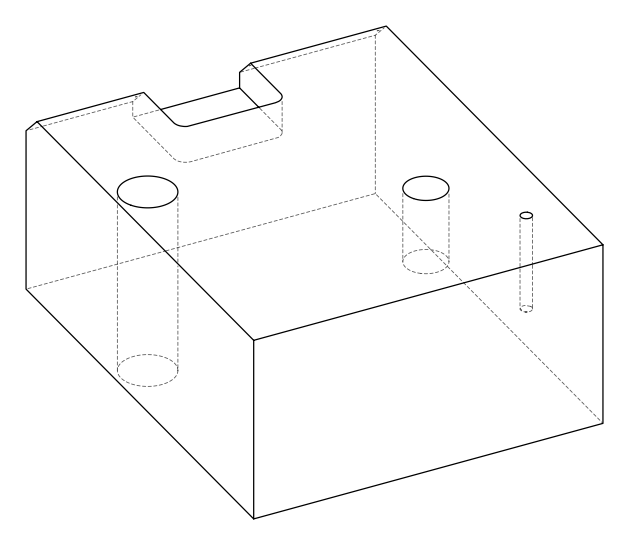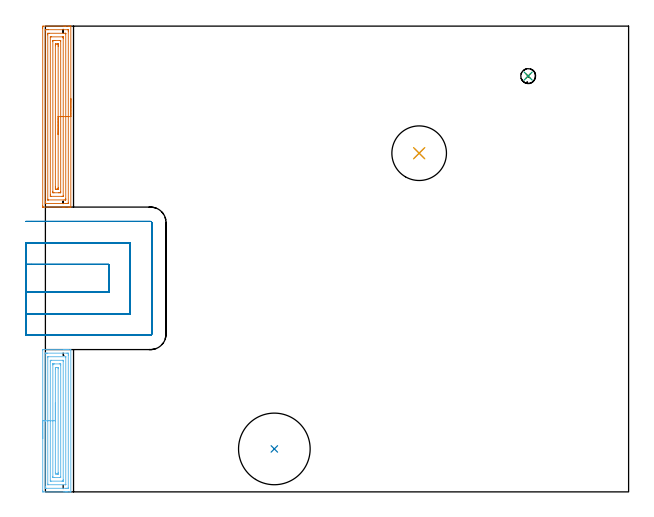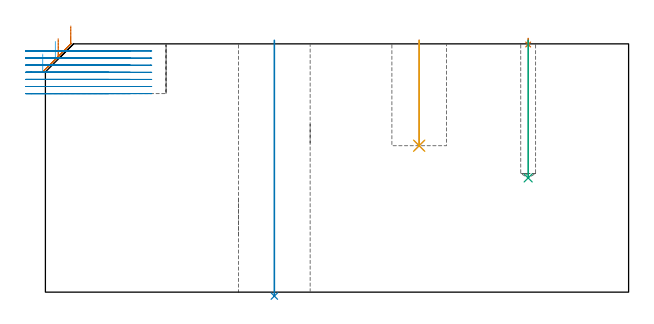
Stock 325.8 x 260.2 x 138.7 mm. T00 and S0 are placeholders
(PLAN: 8 operations, 6 tool changes, 19.7 min)
(1 SPOT_DRILL | STEP1POCKET | NXT0321_9005460120000 | 0.03 min | 1 mm3)
(2 INDEXABLE_INSERT_DRILL_THROUGH_HOLE_FROM_SOLID | STEP1HOLE | NXT0302_035 | 0.57 min | 174237 mm3)
(3 DRILL_BLIND_HOLE_INTO_CENTER | STEP1POCKET | UGT0301_478 | 0.31 min | 3942 mm3)
(4 INDEXABLE_INSERT_DRILL_BLIND_HOLE_FROM_SOLID | STEP1POCKET_1 | NXT0302_010 | 0.24 min | 16903 mm3)
(5 DRILL_TO_ENLARGE_BLIND_HOLE | STEP1POCKET_1 | UGT0301_381 | 0.24 min | 24647 mm3)
(6 AREA_MILL | FG_CHAMFER_SURFACE | UGT0205_001 | 4.09 min | 10703 mm3)
(7 AREA_MILL_1 | FG_CHAMFER_SURFACE_1 | UGT0205_001 | 5.12 min | 13362 mm3)
(8 MILL_SLOT | SLOT_PARTIAL_RECTANGULAR | UGT0201_008 | Follow Part, ap 4, ae 75% | 9.06 min | 146456 mm3)
(TOOL NXT0321_9005460120000 | NC Spot Drill, 142deg, 12mm, Carbide, Uncoated | D12 PA142 FL30 Z2)
(TOOL NXT0302_035 | Index. Insert Drill 40mm [880-D4000L40-05] | D40 PA176 FL200 Z2)
(TOOL UGT0301_478 | Carbide Drill 8.3 mm | D8.3 PA118 FL75 Z2)
(TOOL NXT0302_010 | Index. Insert Drill 19.5mm [880-D1950L25-05] | D19.5 PA176 FL98 Z2)
(TOOL UGT0301_381 | Twist Drill Flat Bottom 30.5 mm | D30.5 PA180 FL175 Z2)
(TOOL UGT0205_001 | Chamfer Mill 20 x 3 x 45 deg. | D20 FL50 Z2)
(TOOL UGT0201_008 | End Mill 16 mm | D16 FL32 Z4)
(OP 1 SPOT_DRILL)
G17 G21 G94 G90
T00 M6
G54
G17 G0 G90 X269.7 Y232.3 S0 M3
G43 Z148.7 H0
G94 G81 G98 Z138.343 F250. R141.7
G80
M5
M2
(OP 2 INDEXABLE_INSERT_DRILL_THROUGH_HOLE_FROM_SOLID)
G17 G21 G94 G90
T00 M6
G54
G17 G0 G90 X127.9 Y24. S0 M3
G43 Z148.7 H1
G94 G81 G98 Z-2.198 F250. R140.7
G80
M5
M2
(OP 3 DRILL_BLIND_HOLE_INTO_CENTER)
G17 G21 G94 G90
T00 M6
G54
G17 G0 G90 X269.7 Y232.3 S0 M3
G43 Z148.7 H0
G94 G81 G98 Z63.8 F250. R140.7
G80
M5
M2
(OP 4 INDEXABLE_INSERT_DRILL_BLIND_HOLE_FROM_SOLID)
G17 G21 G94 G90
T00 M6
G54
G17 G0 G90 X208.8 Y189.2 S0 M3
G43 Z148.7 H1
G94 G81 G98 Z81.8 F250. R140.7
G80
M5
M2
(OP 5 DRILL_TO_ENLARGE_BLIND_HOLE)
G17 G21 G94 G90
T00 M6
G54
G17 G0 G90 X208.8 Y189.2 S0 M3
G43 Z148.7 H0
G94 G81 G98 Z81.8 F250. R140.7
G80
M5
M2
(OP 6 AREA_MILL)
G17 G21 G94 G90
T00 M6
G54
G17 G0 G90 X-1.5 Y29.75 S1061 M3
G43 Z148.7 H0
Z133.
G94 G1 Y29.788 Z132.128 F250.
Y29.902 Z131.263
Y30.091 Z130.412
Y30.353 Z129.58
Y30.687 Z128.774
Y31.09 Z128.
Y31.558 Z127.264
Y32.09 Z126.572
Y32.679 Z125.929
Y33.322 Z125.34
Y34.014 Z124.808
Y34.75 Z124.34
Y35.524 Z123.937
Y36.33 Z123.603
Y37.162 Z123.341
Y38.014 Z123.152
Y38.878 Z123.038
Y39.75 Z123.
Y78.924
X-1.494 Y79.422 Z123.003
X-1.491 Y79.49 Z123.005
X-1.417 Y79.5 Z123.08
X10.298 Z134.792
X10.918 Z135.415
X11.175 Z135.672
X11.795 Z136.292
X12.052 Z136.548
X12.567 Z137.066
X13.97 Z138.469
X14.087 Y79.497 Z138.58
X14.197 Y79.49 Z138.689
X14.2 Y79.369 Z138.7
Y0.131
X14.197 Y0.01 Z138.689
X14.087 Y0.003 Z138.58
X13.97 Y0. Z138.468
X13.293 Z137.792
X12.567 Z137.066
X12.052 Z136.548
X11.795 Z136.292
X11.175 Z135.672
X10.918 Z135.415
X10.298 Z134.792
X-1.107 Z123.39
X-1.421 Y0.004 Z123.076
X-1.492 Y0.01 Z123.005
X-1.499 Y0.083 Z122.999
X-1.5 Y0.576 Z123.
Y39.75
X-0.086 Z124.414
X-0.085 Y77.33 Z124.415
X-0.084 Y77.423 Z124.416
X-0.082 Y77.468 Z124.418
X-0.08 Y77.484 Z124.42
X-0.054 Y77.49 Z124.446
X0.299 Y77.498 Z124.799
X0.648 Y77.499 Z125.148
X1.174 Y77.5 Z125.674
X12.052 Y77.499 Z136.552
X12.582 Y77.496 Z137.082
X12.722 Y77.49 Z137.222
X12.779 Y77.468 Z137.279
X12.783 Y77.292 Z137.283
X12.784 Y77.144 Z137.284
X12.786 Y76.399 Z137.286
X12.785 Y2.17 Z137.285
X12.784 Y2.077 Z137.284
X12.781 Y2.032 Z137.281
X12.78 Y2.016 Z137.28
X12.754 Y2.01 Z137.254
X12.401 Y2.002 Z136.901
X12.052 Y2.001 Z136.552
X11.526 Y2. Z136.026
X0.648 Y2.001 Z125.148
X0.118 Y2.004 Z124.618
X-0.022 Y2.01 Z124.478
X-0.079 Y2.032 Z124.421
X-0.083 Y2.208 Z124.417
X-0.084 Y2.356 Z124.416
X-0.086 Y3.101 Z124.414
Y39.75
X1.328 Z125.828
X1.329 Y75.363 Z125.829
X1.33 Y75.463 Z125.83
X1.332 Y75.486 Z125.832
X1.334 Y75.49 Z125.834
X1.345 Y75.494 Z125.845
X1.391 Y75.499 Z125.891
X11.175 Z135.675
X11.31 Y75.497 Z135.81
X11.348 Y75.493 Z135.848
X11.365 Y75.49 Z135.865
X11.367 Y75.481 Z135.867
X11.37 Y75.429 Z135.87
X11.371 Y75.363 Z135.871
Y75.164
Y4.137
X11.37 Y4.037 Z135.87
X11.368 Y4.014 Z135.868
X11.366 Y4.01 Z135.866
X11.354 Y4.006 Z135.854
X11.309 Y4.001 Z135.809
X1.525 Z126.025
X1.39 Y4.003 Z125.89
X1.352 Y4.007 Z125.852
X1.334 Y4.01 Z125.834
X1.333 Y4.019 Z125.833
X1.33 Y4.071 Z125.83
X1.329 Y4.137 Z125.829
X1.328 Y4.336 Z125.828
Y39.75
X2.743 Z127.243
Y72.692
X2.744 Y73.235 Z127.244
X2.747 Y73.418 Z127.247
X2.749 Y73.477 Z127.249
X2.783 Y73.49 Z127.283
X2.881 Y73.493 Z127.381
X3.279 Y73.499 Z127.779
X3.361 Y73.5 Z127.861
X9.502 Z134.002
X9.825 Y73.497 Z134.325
X9.906 Y73.494 Z134.406
X9.942 Y73.49 Z134.442
X9.95 Y73.47 Z134.45
X9.953 Y73.394 Z134.453
X9.956 Y73.038 Z134.456
X9.957 Y6.808 Z134.457
X9.956 Y6.265 Z134.456
X9.953 Y6.082 Z134.453
X9.951 Y6.023 Z134.451
X9.917 Y6.01 Z134.417
X9.818 Y6.007 Z134.318
X9.42 Y6.001 Z133.92
X9.339 Y6. Z133.839
X3.198 Z127.698
X2.875 Y6.003 Z127.375
X2.794 Y6.006 Z127.294
X2.758 Y6.01 Z127.258
X2.75 Y6.03 Z127.25
X2.747 Y6.106 Z127.247
X2.743 Y6.462 Z127.243
Y39.75
X4.157 Z128.657
Y70.911
X4.16 Y71.356 Z128.66
X4.162 Y71.467 Z128.662
X4.163 Y71.486 Z128.663
X4.191 Y71.49 Z128.691
X4.261 Y71.495 Z128.761
X4.455 Y71.499 Z128.955
X5.034 Y71.5 Z129.534
X7.963 Z132.463
X8.396 Y71.498 Z132.896
X8.482 Y71.496 Z132.982
X8.521 Y71.491 Z133.021
X8.536 Y71.487 Z133.036
X8.538 Y71.467 Z133.038
X8.54 Y71.356 Z133.04
X8.543 Y70.911 Z133.043
Y8.589
X8.54 Y8.144 Z133.04
X8.538 Y8.033 Z133.038
X8.537 Y8.014 Z133.037
X8.509 Y8.01 Z133.009
X8.439 Y8.005 Z132.939
X8.245 Y8.001 Z132.745
X4.737 Y8. Z129.237
X4.304 Y8.002 Z128.804
X4.218 Y8.004 Z128.718
X4.179 Y8.009 Z128.679
X4.164 Y8.013 Z128.664
X4.162 Y8.033 Z128.662
X4.16 Y8.144 Z128.66
X4.157 Y8.588 Z128.657
Y39.75
X5.571 Z130.071
Y68.586
X5.572 Y69.131 Z130.072
X5.575 Y69.472 Z130.075
X5.578 Y69.489 Z130.078
X5.594 Y69.493 Z130.094
X5.638 Y69.498 Z130.138
X5.729 Y69.5 Z130.229
X5.911 Z130.411
X6.427 Y69.498 Z130.927
X6.789 Y69.49 Z131.289
X7.122 Y69.467 Z131.622
X7.126 Y69.131 Z131.626
X7.128 Y68.786 Z131.628
X7.129 Y10.914 Z131.629
X7.128 Y10.369 Z131.628
X7.124 Y10.028 Z131.624
X7.122 Y10.011 Z131.622
X7.106 Y10.007 Z131.606
X7.061 Y10.002 Z131.561
X6.97 Y10. Z131.47
X6.789 Z131.289
X6.273 Y10.002 Z130.773
X5.911 Y10.01 Z130.411
X5.578 Y10.033 Z130.078
X5.574 Y10.369 Z130.074
X5.572 Y10.714 Z130.072
X5.571 Y39.75 Z130.071
Y40.622 Z130.109
Y41.486 Z130.223
Y42.338 Z130.412
Y43.17 Z130.674
Y43.976 Z131.008
Y44.75 Z131.411
Y45.486 Z131.879
Y46.178 Z132.411
Y46.821 Z133.
Y47.41 Z133.643
Y47.942 Z134.335
Y48.41 Z135.071
Y48.813 Z135.845
Y49.147 Z136.651
Y49.409 Z137.483
Y49.598 Z138.335
Y49.712 Z139.199
Y49.75 Z140.071
G0 Z148.7
M5
M2
(OP 7 AREA_MILL_1)
G17 G21 G94 G90
T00 M6
G54
G17 G0 G90 X14.2 Y219.65 S1061 M3
G43 Z148.7 H0
G94 G1 Y219.612 Z147.828 F250.
Y219.498 Z146.963
Y219.309 Z146.112
Y219.047 Z145.28
Y218.713 Z144.474
Y218.31 Z143.7
Y217.842 Z142.964
Y217.31 Z142.272
Y216.721 Z141.629
Y216.078 Z141.039
Y215.386 Z140.508
Y214.65 Z140.04
Y213.876 Z139.637
Y213.07 Z139.303
Y212.238 Z139.041
Y211.386 Z138.852
Y210.522 Z138.738
Y209.65 Z138.7
Y159.253
X14.198 Y159.11 Z138.689
X14.067 Y159.103 Z138.56
X13.93 Y159.1 Z138.43
X13.531 Z138.03
X12.93 Z137.424
X10.874 Z135.372
X10.298 Z134.792
X9.709 Z134.204
X-1.107 Z123.39
X-1.398 Y159.103 Z123.099
X-1.492 Y159.11 Z123.005
X-1.499 Y159.205 Z122.999
X-1.5 Y159.699 Z123.
Y259.109
X-1.499 Y259.601 Z123.001
X-1.496 Y259.997 Z123.002
X-1.492 Y260.19 Z123.005
X-1.107 Y260.2 Z123.39
X10.298 Z134.792
X10.874 Z135.372
X11.175 Z135.672
X12.93 Z137.424
X13.531 Z138.03
X13.931 Z138.43
X14.067 Y260.197 Z138.56
X14.198 Y260.19 Z138.688
X14.2 Y260.047 Z138.7
Y209.65
X12.786 Z137.286
X12.785 Y161.63 Z137.285
X12.784 Y161.483 Z137.284
X12.779 Y161.12 Z137.279
X12.423 Y161.106 Z136.923
X12.052 Y161.102 Z136.552
X11.551 Y161.1 Z136.051
X11.175 Z135.675
X0.147 Z124.647
X-0.018 Y161.103 Z124.482
X-0.045 Y161.105 Z124.455
X-0.07 Y161.109 Z124.43
X-0.079 Y161.139 Z124.421
X-0.083 Y161.334 Z124.417
X-0.085 Y161.483 Z124.415
X-0.086 Y162.229 Z124.414
X-0.085 Y257.67 Z124.415
X-0.084 Y257.817 Z124.416
X-0.079 Y258.18 Z124.421
X0.277 Y258.194 Z124.777
X0.648 Y258.198 Z125.148
X1.149 Y258.2 Z125.649
X1.525 Z126.025
X12.553 Z137.053
X12.718 Y258.197 Z137.218
X12.745 Y258.195 Z137.245
X12.769 Y258.191 Z137.269
X12.779 Y258.161 Z137.279
X12.783 Y257.966 Z137.283
X12.785 Y257.817 Z137.285
X12.786 Y257.072 Z137.286
Y209.65
X11.371 Z135.871
Y163.959
X11.369 Y163.267 Z135.869
X11.367 Y163.167 Z135.867
X11.365 Y163.121 Z135.865
X11.359 Y163.109 Z135.859
X11.335 Y163.104 Z135.835
X11.175 Y163.102 Z135.675
X10.462 Y163.1 Z134.962
X1.688 Y163.101 Z126.188
X1.525 Y163.105 Z126.025
X1.362 Y163.11 Z125.862
X1.335 Y163.12 Z125.835
X1.332 Y163.148 Z125.832
X1.33 Y163.2 Z125.83
X1.329 Y163.267 Z125.829
X1.328 Y163.467 Z125.828
Y255.341
X1.33 Y256.033 Z125.83
X1.333 Y256.133 Z125.833
X1.335 Y256.179 Z125.835
X1.341 Y256.191 Z125.841
X1.365 Y256.196 Z125.865
X1.525 Y256.198 Z126.025
X2.238 Y256.2 Z126.738
X11.012 Y256.199 Z135.512
X11.175 Y256.195 Z135.675
X11.338 Y256.19 Z135.838
X11.365 Y256.18 Z135.865
X11.367 Y256.152 Z135.867
X11.37 Y256.1 Z135.87
X11.371 Y256.033 Z135.871
Y255.833
Y209.65
X9.957 Z134.457
Y165.397
X9.955 Y165.215 Z134.455
X9.953 Y165.15 Z134.453
X9.951 Y165.118 Z134.451
X9.937 Y165.11 Z134.437
X9.372 Y165.1 Z133.872
X3.231 Z127.731
X2.865 Y165.103 Z127.365
X2.774 Y165.107 Z127.274
X2.754 Y165.11 Z127.254
X2.749 Y165.118 Z127.249
X2.747 Y165.15 Z127.247
X2.744 Y165.224 Z127.244
X2.743 Y165.596 Z127.243
Y165.943
Y253.903
X2.745 Y254.085 Z127.245
X2.747 Y254.151 Z127.247
X2.749 Y254.182 Z127.249
X2.763 Y254.19 Z127.263
X3.328 Y254.2 Z127.828
X9.469 Z133.969
X9.835 Y254.197 Z134.335
X9.926 Y254.193 Z134.426
X9.946 Y254.19 Z134.446
X9.951 Y254.182 Z134.451
X9.953 Y254.15 Z134.453
X9.955 Y254.076 Z134.455
X9.957 Y253.704 Z134.457
Y253.357
Y209.65
X8.543 Z133.043
Y167.727
X8.541 Y167.281 Z133.041
X8.538 Y167.17 Z133.038
X8.536 Y167.122 Z133.036
X8.487 Y167.11 Z132.987
X8.279 Y167.104 Z132.779
X7.666 Y167.101 Z132.166
X7.405 Y167.1 Z131.905
X4.772 Y167.101 Z129.272
X4.298 Y167.107 Z128.798
X4.194 Y167.11 Z128.694
X4.163 Y167.121 Z128.663
X4.161 Y167.17 Z128.661
X4.159 Y167.281 Z128.659
X4.157 Y167.727 Z128.657
Y251.573
X4.159 Y252.019 Z128.659
X4.161 Y252.13 Z128.661
X4.163 Y252.178 Z128.663
X4.213 Y252.19 Z128.713
X4.421 Y252.196 Z128.921
X5.034 Y252.199 Z129.534
X5.295 Y252.2 Z129.795
X7.927 Y252.199 Z132.427
X8.402 Y252.193 Z132.902
X8.505 Y252.19 Z133.005
X8.536 Y252.179 Z133.036
X8.538 Y252.13 Z133.038
X8.54 Y252.019 Z133.04
X8.543 Y251.573 Z133.043
Y209.65
X7.129 Z131.629
Y170.057
X7.127 Y169.511 Z131.627
X7.124 Y169.17 Z131.624
X7.122 Y169.123 Z131.622
X7.09 Y169.11 Z131.59
X6.99 Y169.106 Z131.49
X6.789 Y169.103 Z131.289
X6.315 Y169.1 Z130.815
X5.911 Z130.411
X5.777 Y169.101 Z130.277
X5.669 Y169.103 Z130.169
X5.598 Y169.107 Z130.098
X5.581 Y169.11 Z130.081
X5.578 Y169.122 Z130.078
X5.576 Y169.165 Z130.076
X5.572 Y169.511 Z130.072
X5.571 Y169.857 Z130.071
Y170.403
Y249.243
X5.573 Y249.789 Z130.073
X5.576 Y250.13 Z130.076
X5.578 Y250.177 Z130.078
X5.61 Y250.19 Z130.11
X5.709 Y250.194 Z130.209
X5.911 Y250.197 Z130.411
X6.385 Y250.2 Z130.885
X6.789 Z131.289
X6.923 Y250.199 Z131.423
X7.031 Y250.197 Z131.531
X7.102 Y250.193 Z131.602
X7.118 Y250.19 Z131.618
X7.122 Y250.178 Z131.622
X7.124 Y250.135 Z131.624
X7.128 Y249.789 Z131.628
X7.129 Y249.444 Z131.629
Y248.897
Y209.65
Y208.778 Z131.667
Y207.914 Z131.781
Y207.062 Z131.97
Y206.23 Z132.232
Y205.424 Z132.566
Y204.65 Z132.969
Y203.914 Z133.437
Y203.222 Z133.968
Y202.579 Z134.558
Y201.99 Z135.201
Y201.458 Z135.893
Y200.99 Z136.629
Y200.587 Z137.403
Y200.253 Z138.209
Y199.991 Z139.041
Y199.802 Z139.892
Y199.688 Z140.757
Y199.65 Z141.629
G0 Z148.7
M5
M2
(OP 8 MILL_SLOT)
G17 G21 G94 G90
T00 M6
G54
G17 G0 G90 X-11. Y111.467 S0 M3
G43 Z148.7 H0
Z134.728
G94 G1 X-8. Y111.499 F250.
G2 X-7.746 Y111.5 R24. F500.
G1 X35.4
Y127.1
X-7.746
G2 X-8. Y127.101 R24.
G1 X-11. Y127.133 F250.
X-10.999 Y99.434
X-8. Y99.497
G2 X-7.746 Y99.5 R12. F500.
G1 X47.4
Y139.1
X-7.746
G2 X-8. Y139.103 R12.
G1 X-10.999 Y139.166 F250.
X-10.746 Y87.5
X-7.746
X58.7 F500.
G3 X59.4 Y88.2 R0.7
G1 Y150.4
G3 X58.7 Y151.1 R0.7
G1 X-7.746
X-10.746 F250.
G0 X-11. Y111.49 Z130.757
G1 X-8. Y111.5
X-7.919 F500.
X35.4
Y127.1
X-7.919
X-8.
X-11. Y127.11 F250.
Y99.479
X-8. Y99.5
X-7.919 F500.
X47.4
Y139.1
X-7.919
X-8.
X-11. Y139.121 F250.
X-10.919 Y87.5
X-7.919
X58.7 F500.
G3 X59.4 Y88.2 R0.7
G1 Y150.4
G3 X58.7 Y151.1 R0.7
G1 X-7.919
X-10.919 F250.
G0 X-11. Y111.5 Z126.786
G1 X-8.
X35.4 F500.
Y127.1
X-8.
X-11. F250.
Y99.5
X-8.
X47.4 F500.
Y139.1
X-8.
X-11. F250.
Y87.5
X-8.
X58.7 F500.
G3 X59.4 Y88.2 R0.7
G1 Y150.4
G3 X58.7 Y151.1 R0.7
G1 X-8.
X-11. F250.
G0 Y111.5 Z122.814
G1 X-8.
X35.4 F500.
Y127.1
X-8.
X-11. F250.
Y99.5
X-8.
X47.4 F500.
Y139.1
X-8.
X-11. F250.
Y87.5
X-8.
X58.7 F500.
G3 X59.4 Y88.2 R0.7
G1 Y150.4
G3 X58.7 Y151.1 R0.7
G1 X-8.
X-11. F250.
G0 Y111.5 Z118.843
G1 X-8.
X35.4 F500.
Y127.1
X-8.
X-11. F250.
Y99.5
X-8.
X47.4 F500.
Y139.1
X-8.
X-11. F250.
Y87.5
X-8.
X58.7 F500.
G3 X59.4 Y88.2 R0.7
G1 Y150.4
G3 X58.7 Y151.1 R0.7
G1 X-8.
X-11. F250.
G0 Y111.5 Z114.871
G1 X-8.
X35.4 F500.
Y127.1
X-8.
X-11. F250.
Y99.5
X-8.
X47.4 F500.
Y139.1
X-8.
X-11. F250.
Y87.5
X-8.
X58.7 F500.
G3 X59.4 Y88.2 R0.7
G1 Y150.4
G3 X58.7 Y151.1 R0.7
G1 X-8.
X-11. F250.
G0 Y111.5 Z110.9
G1 X-8.
X35.4 F500.
Y127.1
X-8.
X-11. F250.
Y99.5
X-8.
X47.4 F500.
Y139.1
X-8.
X-11. F250.
Y87.5
X-8.
X58.7 F500.
G3 X59.4 Y88.2 R0.7
G1 Y150.4
G3 X58.7 Y151.1 R0.7
G1 X-8.
X-11. F250.
G0 Z148.7
M5
M2
